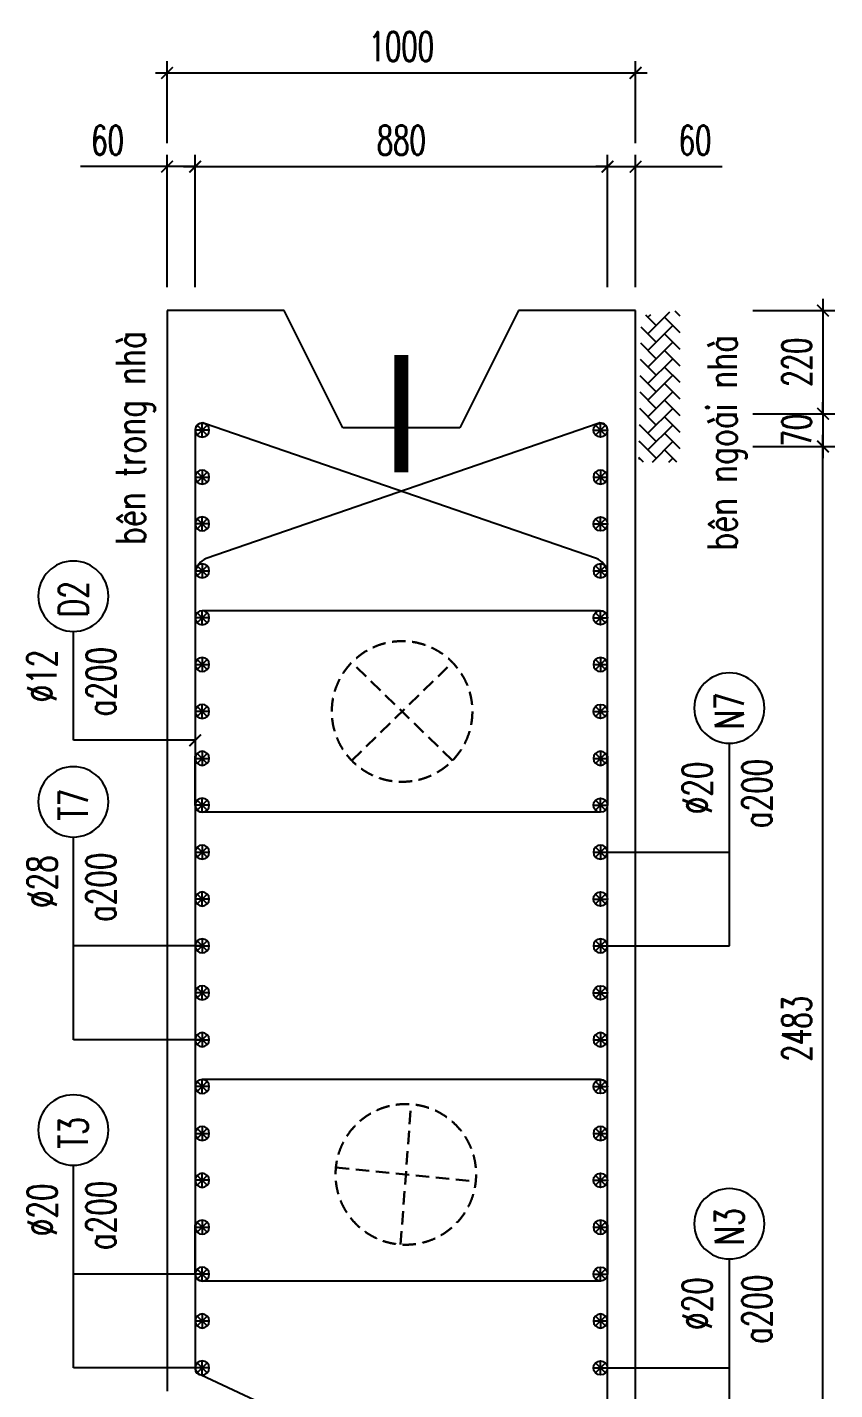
# Model space of a CAD drawing. Header units: millimetres. Extents: x -143483 to 1166745, y -1448440 to -1202244.
# Drawn here: x 834181 to 841075, y -1262190 to -1250566 of the extents above; entities that cross this region are included whole.
import ezdxf
from ezdxf.enums import TextEntityAlignment as Align

# ---------------------------------------------------------------- set-up
doc = ezdxf.new("R2010")
doc.units = ezdxf.units.MM
doc.header["$LTSCALE"] = 30
doc.header["$PDMODE"] = 3
doc.linetypes.add('DASHED', pattern=[19.05, 12.7, -6.35])
doc.layers.get('0').update_dxf_attribs({"lineweight": 9})
doc.layers.get('Defpoints').update_dxf_attribs({"lineweight": 9})
for name, color, linetype in [('ccu11-Cotthep', 9, 'Continuous'), ('ccu11-Dim', 8, 'Continuous'), ('ccu11-Hatch', 8, 'Continuous'), ('ccu11-Text', 31, 'Continuous'), ('ccu11-Thep', 4, 'Continuous'), ('ccu11-Thep doc', 4, 'Continuous'), ('ccu11-Thepdai', 6, 'Continuous'), ('Xref_ST_MBDV Cot vach 30.7.2022$0$Xref_ST_MBDV Cot vach 30.7.2022|Xref_ST_MBDV Cot vach 30.7.2022|Xref_ST_MBDV Cot vach 30.7.2022|Xref_ST_MBDV Cot vach 30.7.2022|ccu12-Thay', 7, 'Continuous')]:
    doc.layers.add(name, color=color, linetype=linetype)
doc.layers.add('ccu11-Khuat', color=9, linetype='DASHED', lineweight=30)
doc.layers.add('Vicom_thep doc', color=1, linetype='Continuous', lineweight=35)
doc.styles.add('ccu11-dim', font='vnsimli.shx', dxfattribs={"width": 0.65, "bigfont": 'bigfont.shx'})
doc.styles.add('ccu11-vnsimli', font='vnsimli.shx', dxfattribs={"width": 0.8, "bigfont": 'vns.shx'})
doc.styles.add('ccu11-vnsimple', font='vnsimple.shx', dxfattribs={"bigfont": 'bigfont.shx'})
doc.styles.add('ccu11_simli', font='vnsimli.shx', dxfattribs={"width": 0.8})
doc.dimstyles.new('ccu11-100', dxfattribs={"dimscale": 100, "dimtxt": 2.5, "dimasz": 1, "dimexe": 1, "dimexo": 2, "dimgap": 1, "dimtad": 1, "dimdec": 0, "dimdsep": 46, "dimtxsty": 'ccu11-dim', "dimblk": 'ARCHTICK', "dimcen": -1, "dimdle": 1, "dimclrd": 256, "dimclre": 256, "dimclrt": 3, "dimadec": 0, "dimazin": 2, "dimtfac": 0.1, "dimtdec": 0, "dimtmove": 0, "dimatfit": 1, "dimldrblk": 'ARCHTICK', "dimfxl": 0, "dimtvp": 0.833333, "dimtolj": 1, "dimtzin": 12, "dimarcsym": 0})
doc.dimstyles.new('ccu11-100x4', dxfattribs={"dimscale": 100, "dimtxt": 2.5, "dimasz": 1, "dimexe": 1, "dimexo": 2, "dimgap": 1, "dimtad": 1, "dimdec": 0, "dimlfac": 0.25, "dimdsep": 46, "dimtxsty": 'ccu11-dim', "dimblk": 'ARCHTICK', "dimcen": -1, "dimdle": 1, "dimclrd": 256, "dimclre": 256, "dimclrt": 3, "dimadec": 0, "dimazin": 2, "dimtfac": 0.1, "dimtdec": 0, "dimtmove": 0, "dimatfit": 1, "dimldrblk": 'ARCHTICK', "dimfxl": 0, "dimtvp": 0.833333, "dimtolj": 1, "dimtzin": 12, "dimarcsym": 0})

# ---------------------------------------------------------------- blocks, each defined once
blk = doc.blocks.new('_ARCHTICK')
at = {"color": 0, "linetype": 'ByBlock', "const_width": 0.15}
blk.add_lwpolyline([(-0.5, -0.5), (0.5, 0.5)], dxfattribs=at)
blk = doc.blocks.new('*D3163')
at = {"layer": 'ccu11-Dim', "linetype": 'ByBlock', "lineweight": -2, "ltscale": 30, "transparency": 16777216}
for p, q in [((835375, -1252783), (835375, -1251655)), ((835615, -1252783), (835615, -1251655)), ((835375, -1251755), (834636, -1251755)), ((835615, -1251755), (835375, -1251755)), ((835615, -1251755), (835715, -1251755))]:
    blk.add_line(p, q, dxfattribs=at)
at = {"layer": 'Defpoints', "color": 0, "linetype": 'ByBlock', "ltscale": 30, "transparency": 16777216}
for p in [(835615, -1251755), (835375, -1252983), (835615, -1252983)]:
    blk.add_point(p, dxfattribs=at)
at = {"layer": 'ccu11-Dim', "linetype": 'ByBlock', "lineweight": -2, "ltscale": 30, "transparency": 16777216, "xscale": 100, "yscale": 100, "zscale": 100}
blk.add_blockref('_ARCHTICK', (835375, -1251755), dxfattribs=at)
at = {"layer": 'ccu11-Dim', "linetype": 'ByBlock', "lineweight": -2, "ltscale": 30, "transparency": 16777216, "xscale": 100, "yscale": 100, "zscale": 100, "rotation": 180}
blk.add_blockref('_ARCHTICK', (835615, -1251755), dxfattribs=at)
at = {"layer": 'ccu11-Dim', "color": 3, "linetype": 'ByBlock', "ltscale": 30, "transparency": 16777216, "insert": (834867, -1251530), "char_height": 250, "attachment_point": 5, "style": 'ccu11-dim'}
blk.add_mtext('\\A1;60', dxfattribs=at)
blk = doc.blocks.new('*D3164')
at = {"layer": 'ccu11-Dim', "linetype": 'ByBlock', "lineweight": -2, "ltscale": 30, "transparency": 16777216}
for p, q in [((835615, -1252783), (835615, -1251655)), ((839135, -1252783), (839135, -1251655)), ((835515, -1251755), (839235, -1251755))]:
    blk.add_line(p, q, dxfattribs=at)
at = {"layer": 'Defpoints', "color": 0, "linetype": 'ByBlock', "ltscale": 30, "transparency": 16777216}
for p in [(839135, -1251755), (835615, -1252983), (839135, -1252983)]:
    blk.add_point(p, dxfattribs=at)
at = {"layer": 'ccu11-Dim', "linetype": 'ByBlock', "lineweight": -2, "ltscale": 30, "transparency": 16777216, "xscale": 100, "yscale": 100, "zscale": 100, "rotation": 180}
blk.add_blockref('_ARCHTICK', (835615, -1251755), dxfattribs=at)
at = {"layer": 'ccu11-Dim', "linetype": 'ByBlock', "lineweight": -2, "ltscale": 30, "transparency": 16777216, "xscale": 100, "yscale": 100, "zscale": 100}
blk.add_blockref('_ARCHTICK', (839135, -1251755), dxfattribs=at)
at = {"layer": 'ccu11-Dim', "color": 3, "linetype": 'ByBlock', "ltscale": 30, "transparency": 16777216, "insert": (837375, -1251530), "char_height": 250, "attachment_point": 5, "style": 'ccu11-dim'}
blk.add_mtext('\\A1;880', dxfattribs=at)
blk = doc.blocks.new('*D3185')
at = {"layer": 'ccu11-Dim', "linetype": 'ByBlock', "lineweight": -2, "ltscale": 30, "transparency": 16777216}
for p, q in [((839135, -1252783), (839135, -1251655)), ((839375, -1252783), (839375, -1251655)), ((839135, -1251755), (839035, -1251755)), ((839135, -1251755), (839375, -1251755)), ((839375, -1251755), (840115, -1251755))]:
    blk.add_line(p, q, dxfattribs=at)
at = {"layer": 'Defpoints', "color": 0, "linetype": 'ByBlock', "ltscale": 30, "transparency": 16777216}
for p in [(839135, -1251755), (839135, -1252983), (839375, -1252983)]:
    blk.add_point(p, dxfattribs=at)
at = {"layer": 'ccu11-Dim', "linetype": 'ByBlock', "lineweight": -2, "ltscale": 30, "transparency": 16777216, "xscale": 100, "yscale": 100, "zscale": 100}
blk.add_blockref('_ARCHTICK', (839135, -1251755), dxfattribs=at)
at = {"layer": 'ccu11-Dim', "linetype": 'ByBlock', "lineweight": -2, "ltscale": 30, "transparency": 16777216, "xscale": 100, "yscale": 100, "zscale": 100, "rotation": 180}
blk.add_blockref('_ARCHTICK', (839375, -1251755), dxfattribs=at)
at = {"layer": 'ccu11-Dim', "color": 3, "linetype": 'ByBlock', "ltscale": 30, "transparency": 16777216, "insert": (839883, -1251530), "char_height": 250, "attachment_point": 5, "style": 'ccu11-dim'}
blk.add_mtext('\\A1;60', dxfattribs=at)
blk = doc.blocks.new('*D3186')
at = {"layer": 'ccu11-Dim', "linetype": 'ByBlock', "lineweight": -2, "ltscale": 30, "transparency": 16777216}
for p, q in [((835375, -1251555), (835375, -1250855)), ((839375, -1251555), (839375, -1250855)), ((835275, -1250955), (839475, -1250955))]:
    blk.add_line(p, q, dxfattribs=at)
at = {"layer": 'Defpoints', "color": 0, "linetype": 'ByBlock', "ltscale": 30, "transparency": 16777216}
for p in [(839375, -1250955), (835375, -1251755), (839375, -1251755)]:
    blk.add_point(p, dxfattribs=at)
at = {"layer": 'ccu11-Dim', "linetype": 'ByBlock', "lineweight": -2, "ltscale": 30, "transparency": 16777216, "xscale": 100, "yscale": 100, "zscale": 100, "rotation": 180}
blk.add_blockref('_ARCHTICK', (835375, -1250955), dxfattribs=at)
at = {"layer": 'ccu11-Dim', "linetype": 'ByBlock', "lineweight": -2, "ltscale": 30, "transparency": 16777216, "xscale": 100, "yscale": 100, "zscale": 100}
blk.add_blockref('_ARCHTICK', (839375, -1250955), dxfattribs=at)
at = {"layer": 'ccu11-Dim', "color": 3, "linetype": 'ByBlock', "ltscale": 30, "transparency": 16777216, "insert": (837375, -1250730), "char_height": 250, "attachment_point": 5, "style": 'ccu11-dim'}
blk.add_mtext('\\A1;1000', dxfattribs=at)
blk = doc.blocks.new('MCT')
at = {"ltscale": 0.005}
for p, q in [((-0.492, 0), (0.492, 0)), ((0.348, -0.348), (-0.348, 0.348)), ((-0.348, -0.348), (0.348, 0.348)), ((0, -0.492), (0, 0.492))]:
    blk.add_line(p, q, dxfattribs=at)
blk.add_circle((0, 0), 0.492, dxfattribs=at)
blk = doc.blocks.new('*U1607')
at = {"layer": 'ccu11-Thep doc', "xscale": -121.9200000001001, "yscale": 121.9200000001001, "zscale": 121.92, "rotation": 270}
blk.add_blockref('MCT', (0, 0), dxfattribs=at)
blk = doc.blocks.new('*U1608')
at = {"layer": 'ccu11-Thep doc', "color": 0, "linetype": 'ByBlock', "lineweight": -2, "transparency": 16777216}
for p in [(0, 0), (800, 0), (1600, 0), (2400, 0), (3200, 0), (4000, 0), (4800, 0), (5600, 0), (6400, 0), (7200, 0), (8000, 0), (8800, 0), (9600, 0)]:
    blk.add_blockref('*U1607', p, dxfattribs=at)
blk = doc.blocks.new('*U1593')
at = {"layer": 'ccu11-Thep doc', "xscale": -121.9200000001001, "yscale": 121.9200000001001, "zscale": 121.92, "rotation": 270}
blk.add_blockref('MCT', (0, 0), dxfattribs=at)
blk = doc.blocks.new('*U1594')
at = {"layer": 'ccu11-Thep doc', "color": 0, "linetype": 'ByBlock', "lineweight": -2, "transparency": 16777216}
for p in [(0, 0), (800, 0), (1600, 0), (2400, 0), (3200, 0), (4000, 0), (4800, 0), (5600, 0), (6400, 0), (7200, 0), (8000, 0)]:
    blk.add_blockref('*U1593', p, dxfattribs=at)
blk = doc.blocks.new('*D3187')
at = {"layer": 'ccu11-Dim', "linetype": 'ByBlock', "lineweight": -2, "ltscale": 30, "transparency": 16777216}
for p, q in [((840975, -1252883), (840975, -1253963)), ((840375, -1252983), (841075, -1252983)), ((840375, -1253863), (841075, -1253863))]:
    blk.add_line(p, q, dxfattribs=at)
at = {"layer": 'Defpoints', "color": 0, "linetype": 'ByBlock', "ltscale": 30, "transparency": 16777216}
for p in [(840175, -1252983), (840175, -1253863), (840975, -1253863)]:
    blk.add_point(p, dxfattribs=at)
at = {"layer": 'ccu11-Dim', "linetype": 'ByBlock', "lineweight": -2, "ltscale": 30, "transparency": 16777216, "xscale": 100, "yscale": 100, "zscale": 100}
for p, rotation in [((840975, -1252983), 90), ((840975, -1253863), 270)]:
    blk.add_blockref('_ARCHTICK', p, dxfattribs=dict(at, rotation=rotation))
at = {"layer": 'ccu11-Dim', "color": 3, "linetype": 'ByBlock', "ltscale": 30, "transparency": 16777216, "insert": (840750, -1253423), "char_height": 250, "attachment_point": 5, "rotation": 90, "style": 'ccu11-dim'}
blk.add_mtext('\\A1;220', dxfattribs=at)
blk = doc.blocks.new('*D3188')
at = {"layer": 'ccu11-Dim', "linetype": 'ByBlock', "lineweight": -2, "ltscale": 30, "transparency": 16777216}
for p, q in [((840975, -1253863), (840975, -1253763)), ((840375, -1253863), (841075, -1253863)), ((840975, -1253863), (840975, -1254143)), ((840375, -1254143), (841075, -1254143)), ((840975, -1254143), (840975, -1254243))]:
    blk.add_line(p, q, dxfattribs=at)
at = {"layer": 'Defpoints', "color": 0, "linetype": 'ByBlock', "ltscale": 30, "transparency": 16777216}
for p in [(840175, -1253863), (840175, -1254143), (840975, -1254143)]:
    blk.add_point(p, dxfattribs=at)
at = {"layer": 'ccu11-Dim', "linetype": 'ByBlock', "lineweight": -2, "ltscale": 30, "transparency": 16777216, "xscale": 100, "yscale": 100, "zscale": 100}
for p, rotation in [((840975, -1253863), 270), ((840975, -1254143), 90)]:
    blk.add_blockref('_ARCHTICK', p, dxfattribs=dict(at, rotation=rotation))
at = {"layer": 'ccu11-Dim', "color": 3, "linetype": 'ByBlock', "ltscale": 30, "transparency": 16777216, "insert": (840750, -1254003), "char_height": 250, "attachment_point": 5, "rotation": 90, "style": 'ccu11-dim'}
blk.add_mtext('\\A1;70', dxfattribs=at)
blk = doc.blocks.new('*D3189')
at = {"layer": 'ccu11-Dim', "linetype": 'ByBlock', "lineweight": -2, "ltscale": 30, "transparency": 16777216}
for p, q in [((840975, -1264176), (840975, -1254043)), ((840375, -1254143), (841075, -1254143)), ((840375, -1264076), (841075, -1264076))]:
    blk.add_line(p, q, dxfattribs=at)
at = {"layer": 'Defpoints', "color": 0, "linetype": 'ByBlock', "ltscale": 30, "transparency": 16777216}
for p in [(840175, -1254143), (840975, -1254143), (840175, -1264076)]:
    blk.add_point(p, dxfattribs=at)
at = {"layer": 'ccu11-Dim', "linetype": 'ByBlock', "lineweight": -2, "ltscale": 30, "transparency": 16777216, "xscale": 100, "yscale": 100, "zscale": 100}
for p, rotation in [((840975, -1254143), 90), ((840975, -1264076), 270)]:
    blk.add_blockref('_ARCHTICK', p, dxfattribs=dict(at, rotation=rotation))
at = {"layer": 'ccu11-Dim', "color": 3, "linetype": 'ByBlock', "ltscale": 30, "transparency": 16777216, "insert": (840750, -1259109), "char_height": 250, "attachment_point": 5, "rotation": 90, "style": 'ccu11-dim'}
blk.add_mtext('\\A1;2483', dxfattribs=at)
blk = doc.blocks.new('SHD')
at = {"layer": 'ccu11-Cotthep'}
blk.add_circle((300, 0), 300, dxfattribs=at)
at = {"layer": 'ccu11-Cotthep', "color": 31, "style": 'ccu11_simli', "width": 0.8}
blk.add_attdef('DK', text='', height=250, dxfattribs=at).set_placement((-101, 65), align=Align.BOTTOM_RIGHT)
blk.add_attdef('KH', text='', height=250, dxfattribs=at).set_placement((300, 0), align=Align.MIDDLE)
blk.add_attdef('KC', text='', height=250, dxfattribs=at).set_placement((-101, -142), align=Align.TOP_RIGHT)
blk = doc.blocks.new('ccu11_block_thep')
at = {"layer": 'ccu11-Thep', "color": 3}
for p, q in [((-0.4, 0), (0.4, 0)), ((-0.283, 0.283), (0.283, -0.283)), ((0.283, 0.283), (-0.283, -0.283)), ((0, 0.4), (0, -0.4))]:
    blk.add_line(p, q, dxfattribs=at)
at = {"layer": 'ccu11-Thep', "color": 1, "const_width": 0.0667}
blk.add_lwpolyline([(-0.4, 0, 1), (0.4, 0, 1), (-0.4, 0, 1)], format="xyb", dxfattribs=at)
at = {"layer": 'ccu11-Thep', "color": 1}
blk.add_circle((0, 0), 0.4, dxfattribs=at)
blk = doc.blocks.new('*U1599')
at = {"layer": 'Vicom_thep doc', "xscale": -150, "yscale": 150, "zscale": 150, "rotation": 180}
blk.add_blockref('ccu11_block_thep', (0, 0), dxfattribs=at)
blk = doc.blocks.new('*U1600')
at = {"layer": 'ccu11-Thep doc', "color": 0, "linetype": 'ByBlock', "lineweight": -2, "transparency": 16777216}
for p in [(0, 0), (800, 0), (1600, 0), (2400, 0), (3200, 0), (4000, 0), (4800, 0), (5600, 0), (6400, 0), (7200, 0)]:
    blk.add_blockref('*U1599', p, dxfattribs=at)
blk = doc.blocks.new('*U1621')
at = {"layer": 'Vicom_thep doc', "xscale": -150, "yscale": 150, "zscale": 150, "rotation": 180}
blk.add_blockref('ccu11_block_thep', (0, 0), dxfattribs=at)
blk = doc.blocks.new('*U1622')
at = {"layer": 'ccu11-Thep doc', "color": 0, "linetype": 'ByBlock', "lineweight": -2, "transparency": 16777216}
for p in [(0, 0), (800, 0), (1600, 0), (2400, 0), (3200, 0), (4000, 0), (4800, 0), (5600, 0), (6400, 0), (7200, 0), (8000, 0), (8800, 0)]:
    blk.add_blockref('*U1621', p, dxfattribs=at)

msp = doc.modelspace()

# ---------------------------------------------------------------- hatches: boundary and pattern name
at = {"layer": 'ccu11-Hatch', "ltscale": 10}
h = msp.add_hatch(dxfattribs=at)
h.set_pattern_fill('AR-HBONE', color=256, scale=25, angle=360, style=0)
h.set_pattern_definition([(135, (-936700.98, -4516125.88), (-3e-14, 141.4213562), [300, -100]), (45, (-936771.69, -4516055.17), (-3e-14, 141.4213562), [300, -100])])
h.paths.add_polyline_path([(839402.49, -1254275.38), (839755.21, -1254275.38), (839755.21, -1252983.03), (839423.91, -1253025.88)])

# ---------------------------------------------------------------- linework, layer by layer
at = {"layer": 'ccu11-Khuat', "ltscale": 0.3}
for p, q in [((837810.84, -1256822.14), (836952.14, -1255983.91)), ((836952.14, -1256822.14), (837810.84, -1255983.91)), ((837368.38, -1260950.72), (837458.54, -1259754.11)), ((836816.42, -1260292.91), (838010.5, -1260411.91))]:
    msp.add_line(p, q, dxfattribs=at)
for centre in [(837381.49, -1256403.03), (837413.46, -1260352.41)]:
    msp.add_circle(centre, 600, dxfattribs=at)
at = {"layer": 'ccu11-Thep', "const_width": 120}
msp.add_lwpolyline([(837375.13, -1254363.03), (837375.13, -1253363.03)], dxfattribs=at)
at = {"layer": 'ccu11-Thepdai'}
for points in [[(839135.13, -1255931.23), (839135.13, -1255210.76, 0.23620228), (839042.38, -1255098.99), (835695.63, -1253945.12, 0.5204497), (835615.13, -1254001.51), (835615.13, -1262013.03, 0.41421356), (835665.13, -1262063.03), (839085.13, -1263663.03, 0.41421356), (839135.13, -1263613.03), (839135.13, -1254001.51, 0.5204497), (839054.62, -1253945.12), (835707.87, -1255098.99, 0.23620228), (835615.13, -1255210.76), (835615.13, -1255931.23)], [(839135.13, -1256023.03), (839135.13, -1255603.03, 0.41421356), (839075.13, -1255543.03), (835675.13, -1255543.03, 0.41421356), (835615.13, -1255603.03), (835615.13, -1256023.03)], [(839135.13, -1256783.03), (839135.13, -1257203.03, -0.41421356), (839075.13, -1257263.03), (835675.13, -1257263.03, -0.41421356), (835615.13, -1257203.03), (835615.13, -1256783.03)], [(839135.13, -1260023.03), (839135.13, -1259603.03, 0.41421356), (839075.13, -1259543.03), (835675.13, -1259543.03, 0.41421356), (835615.13, -1259603.03), (835615.13, -1260023.03)], [(839135.13, -1260783.03), (839135.13, -1261203.03, -0.41421356), (839075.13, -1261263.03), (835675.13, -1261263.03, -0.41421356), (835615.13, -1261203.03), (835615.13, -1260783.03)]]:
    msp.add_lwpolyline(points, format="xyb", dxfattribs=at)
at = {"layer": 'Xref_ST_MBDV Cot vach 30.7.2022$0$Xref_ST_MBDV Cot vach 30.7.2022|Xref_ST_MBDV Cot vach 30.7.2022|Xref_ST_MBDV Cot vach 30.7.2022|Xref_ST_MBDV Cot vach 30.7.2022|ccu12-Thay', "ltscale": 10}
for p, q in [((836374.46, -1252983.03), (835375.13, -1252983.03)), ((835375.13, -1252983.03), (835375.13, -1262203.15)), ((836874.79, -1253983.7), (836374.46, -1252983.03)), ((838375.79, -1252983.03), (837875.46, -1253983.7)), ((839375.13, -1252983.03), (838375.79, -1252983.03)), ((839375.13, -1264075.91), (839375.13, -1252983.03)), ((837875.46, -1253983.7), (836874.79, -1253983.7))]:
    msp.add_line(p, q, dxfattribs=at)

# ---------------------------------------------------------------- block references
at = {"layer": 'ccu11-Cotthep'}
ref = msp.add_blockref('SHD', (834574.77, -1255719.86), dxfattribs=dict(at, xscale=-1, rotation=270))
ref.add_attrib('KH', 'D2', dxfattribs={"color": 31, "height": 250, "rotation": 90, "style": 'ccu11-vnsimple', "width": 0.7}).set_placement((834574.77, -1255444.86), align=Align.MIDDLE_CENTER)
ref.add_attrib('KC', 'a200', dxfattribs={"color": 31, "height": 250, "rotation": 90, "style": 'ccu11-vnsimple', "width": 0.7}).set_placement((834686.13, -1256148.44), align=Align.TOP_CENTER)
ref.add_attrib('DK', '`12', dxfattribs={"color": 31, "height": 250, "rotation": 90, "style": 'ccu11-vnsimple', "width": 0.7}).set_placement((834506.11, -1256100.64), align=Align.BOTTOM_CENTER)
ref = msp.add_blockref('SHD', (840175.48, -1256674.03), dxfattribs=dict(at, xscale=-1, rotation=270))
ref.add_attrib('KH', 'N7', dxfattribs={"color": 31, "height": 250, "rotation": 90, "style": 'ccu11-vnsimple', "width": 0.7}).set_placement((840175.48, -1256399.03), align=Align.MIDDLE_CENTER)
ref.add_attrib('KC', 'a200', dxfattribs={"color": 31, "height": 250, "rotation": 90, "style": 'ccu11-vnsimple', "width": 0.7}).set_placement((840286.15, -1257102.61), align=Align.TOP_CENTER)
ref.add_attrib('DK', '`20', dxfattribs={"color": 31, "height": 250, "rotation": 90, "style": 'ccu11-vnsimple', "width": 0.7}).set_placement((840100.07, -1257054.81), align=Align.BOTTOM_CENTER)
ref = msp.add_blockref('SHD', (834574.77, -1257474.03), dxfattribs=dict(at, xscale=-1, rotation=270))
ref.add_attrib('KH', 'T7', dxfattribs={"color": 31, "height": 250, "rotation": 90, "style": 'ccu11-vnsimple', "width": 0.7}).set_placement((834574.77, -1257199.03), align=Align.MIDDLE_CENTER)
ref.add_attrib('KC', 'a200', dxfattribs={"color": 31, "height": 250, "rotation": 90, "style": 'ccu11-vnsimple', "width": 0.7}).set_placement((834685.26, -1257902.61), align=Align.TOP_CENTER)
ref.add_attrib('DK', '`28', dxfattribs={"color": 31, "height": 250, "rotation": 90, "style": 'ccu11-vnsimple', "width": 0.7}).set_placement((834508.23, -1257854.81), align=Align.BOTTOM_CENTER)
ref = msp.add_blockref('SHD', (834574.77, -1260274.03), dxfattribs=dict(at, xscale=-1, rotation=270))
ref.add_attrib('KH', 'T3', dxfattribs={"color": 31, "height": 250, "rotation": 90, "style": 'ccu11-vnsimple', "width": 0.7}).set_placement((834574.77, -1259999.03), align=Align.MIDDLE_CENTER)
ref.add_attrib('KC', 'a200', dxfattribs={"color": 31, "height": 250, "rotation": 90, "style": 'ccu11-vnsimple', "width": 0.7}).set_placement((834685.26, -1260702.61), align=Align.TOP_CENTER)
ref.add_attrib('DK', '`20', dxfattribs={"color": 31, "height": 250, "rotation": 90, "style": 'ccu11-vnsimple', "width": 0.7}).set_placement((834508.23, -1260654.81), align=Align.BOTTOM_CENTER)
ref = msp.add_blockref('SHD', (840175.48, -1261074.03), dxfattribs=dict(at, xscale=-1, rotation=270))
ref.add_attrib('KH', 'N3', dxfattribs={"color": 31, "height": 250, "rotation": 90, "style": 'ccu11-vnsimple', "width": 0.7}).set_placement((840175.48, -1260799.03), align=Align.MIDDLE_CENTER)
ref.add_attrib('KC', 'a200', dxfattribs={"color": 31, "height": 250, "rotation": 90, "style": 'ccu11-vnsimple', "width": 0.7}).set_placement((840286.15, -1261502.61), align=Align.TOP_CENTER)
ref.add_attrib('DK', '`20', dxfattribs={"color": 31, "height": 250, "rotation": 90, "style": 'ccu11-vnsimple', "width": 0.7}).set_placement((840100.07, -1261454.81), align=Align.BOTTOM_CENTER)
at = {"layer": 'ccu11-Thep doc'}
for name, p, rotation in [('*U1594', (835675.13, -1262003.03), 90.00000000000001), ('*U1600', (835675.13, -1254403.03), 270), ('*U1622', (839075.13, -1254403.03), 270)]:
    msp.add_blockref(name, p, dxfattribs=dict(at, rotation=rotation))
at = {"layer": 'ccu11-Thep doc', "xscale": -1, "rotation": 270}
msp.add_blockref('*U1608', (839075.13, -1263603.03), dxfattribs=at)

# ---------------------------------------------------------------- texts
at = {"layer": 'ccu11-Text', "linetype": 'Continuous', "style": 'ccu11-vnsimli', "width": 0.75}
for s, p in [('bªn trong nhµ', (835188.16, -1254070.44)), ('bªn ngoµi nhµ', (840238.91, -1254110.62))]:
    msp.add_text(s, height=250, rotation=90, dxfattribs=at).set_placement(p, align=Align.CENTER)

# ---------------------------------------------------------------- dimensions: what is measured, and where the dimension line sits
at = {"layer": 'ccu11-Dim', "linetype": 'ByBlock', "ltscale": 30}
for base, p1, p2, angle, picture, middle in [((839375.13, -1250954.63), (835375.13, -1251754.63), (839375.13, -1251754.63), 180, '*D3186', (837375.13, -1250729.63)), ((840975.48, -1253863.03), (840175.48, -1252983.03), (840175.48, -1253863.03), 90, '*D3187', (840750.48, -1253423.03)), ((840975.48, -1254143.03), (840175.48, -1264075.91), (840175.48, -1254143.03), 90, '*D3189', (840750.48, -1259109.47))]:
    dim = msp.add_linear_dim(base=base, p1=p1, p2=p2, angle=angle, dimstyle='ccu11-100x4', dxfattribs=at)
    dim.commit()
    dim.dimension.update_dxf_attribs({"geometry": picture, "text_midpoint": middle})
dim = msp.add_linear_dim(base=(835615.13, -1251754.63), p1=(835375.13, -1252983.03), p2=(835615.13, -1252983.03), angle=180, dimstyle='ccu11-100x4', dxfattribs=at)
dim.commit()
dim.dimension.update_dxf_attribs({"geometry": '*D3163', "text_midpoint": (834867.14, -1251754.63), "dimtype": 160})
for base, p1, p2, angle, override, picture, middle in [((839135.13, -1251754.63), (835615.13, -1252983.03), (839135.13, -1252983.03), 180, {"dimtmove": 1}, '*D3164', (837375.13, -1251529.63)), ((840975.48, -1254143.03), (840175.48, -1253863.03), (840175.48, -1254143.03), 90, {"dimtix": 1}, '*D3188', (840750.48, -1254003.03))]:
    dim = msp.add_linear_dim(base=base, p1=p1, p2=p2, angle=angle, dimstyle='ccu11-100x4', override=override, dxfattribs=at)
    dim.commit()
    dim.dimension.update_dxf_attribs({"geometry": picture, "text_midpoint": middle})
dim = msp.add_linear_dim(base=(839135.13, -1251754.63), p1=(839375.13, -1252983.03), p2=(839135.13, -1252983.03), dimstyle='ccu11-100x4', dxfattribs=at)
dim.commit()
dim.dimension.update_dxf_attribs({"geometry": '*D3185', "text_midpoint": (839883.11, -1251754.63), "dimtype": 160})

# ---------------------------------------------------------------- leaders
at = {"layer": 'ccu11-Cotthep', "linetype": 'ByBlock', "ltscale": 30}
msp.add_leader([(835615.13, -1256648.86), (834574.77, -1256648.86), (834574.77, -1255719.86)], dimstyle='ccu11-100x4', dxfattribs=at)
at = {"layer": 'ccu11-Cotthep'}
for points in [[(839075.13, -1258403.03), (840175.48, -1258403.03), (840175.48, -1256674.03)], [(839075.13, -1257603.03), (840175.48, -1257603.03), (840175.48, -1256674.03)], [(835675.13, -1259203.03), (834574.77, -1259203.03), (834574.77, -1257474.03)], [(835675.13, -1258403.03), (834574.77, -1258403.03), (834574.77, -1257474.03)], [(835675.13, -1262003.03), (834574.77, -1262003.03), (834574.77, -1260274.03)], [(835675.13, -1261203.03), (834574.77, -1261203.03), (834574.77, -1260274.03)], [(839075.13, -1262803.03), (840175.48, -1262803.03), (840175.48, -1261074.03)], [(839075.13, -1262003.03), (840175.48, -1262003.03), (840175.48, -1261074.03)]]:
    msp.add_leader(points, dimstyle='ccu11-100', override={"dimasz": 1.5, "dimgap": 1, "dimtad": 0, "dimldrblk": 'None', "dimfxl": 3, "dimfxlon": 1, "dimtfill": 1, "dimarcsym": 1}, dxfattribs=at)

doc.saveas('drawing.dxf')
